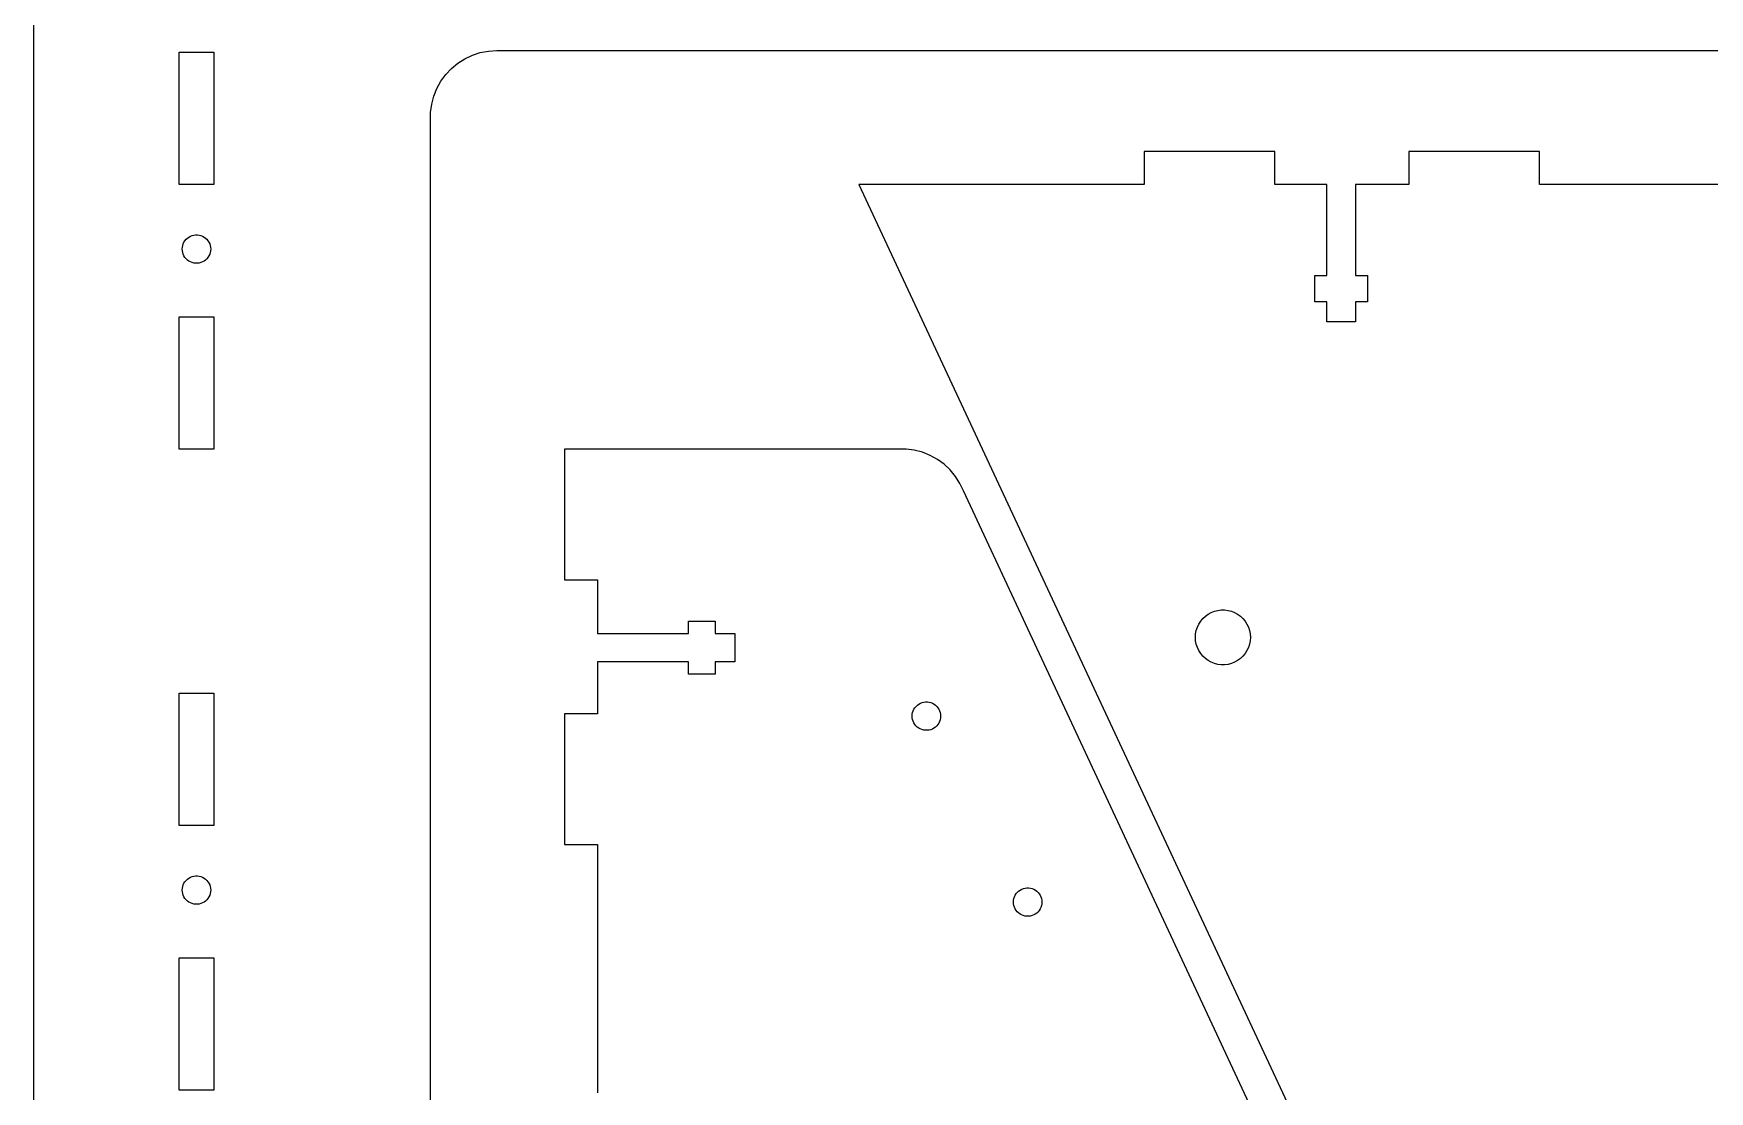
# Model space of a CAD drawing. Header units: metres. Extents: x -400 to 400, y -75 to 435.
# Drawn here: x 10 to 263.3, y 177.7 to 337.6 of the extents above; entities that cross this region are included whole.
import ezdxf

# ---------------------------------------------------------------- set-up
doc = ezdxf.new("R2010")
doc.units = ezdxf.units.M

msp = doc.modelspace()

# ---------------------------------------------------------------- linework, layer by layer
for p, q in [((10, 425), (10, 6)), ((32, 314.75), (32, 334.75)), ((32, 334.75), (37.25, 334.75)), ((37.25, 334.75), (37.25, 314.75)), ((76.3187, 334.298), (77.5131, 334.686)), ((77.5131, 334.686), (78.7467, 334.921)), ((78.7467, 334.921), (80, 335)), ((80, 335), (330, 335)), ((72.2949, 331.374), (73.1545, 332.29)), ((73.1545, 332.29), (74.1221, 333.09)), ((74.1221, 333.09), (75.1824, 333.763)), ((75.1824, 333.763), (76.3187, 334.298)), ((70.9517, 329.258), (71.5567, 330.358)), ((71.5567, 330.358), (72.2949, 331.374)), ((70.0197, 325.628), (70.1771, 326.874)), ((70.1771, 326.874), (70.4894, 328.09)), ((70.4894, 328.09), (70.9517, 329.258)), ((70, 61.25), (70, 325)), ((70, 325), (70.0197, 325)), ((70.0197, 325), (70.0197, 325.628)), ((197.625, 319.75), (177.875, 319.75)), ((177.875, 319.75), (177.875, 314.75)), ((197.625, 314.75), (197.625, 319.75)), ((237.625, 319.75), (217.875, 319.75)), ((217.875, 319.75), (217.875, 314.75)), ((237.625, 314.75), (237.625, 319.75)), ((37.25, 314.75), (32, 314.75)), ((177.875, 314.75), (134.75, 314.75)), ((134.75, 314.75), (259.464, 47.299)), ((205.475, 314.75), (197.625, 314.75)), ((205.475, 301), (205.475, 314.75)), ((217.875, 314.75), (209.775, 314.75)), ((209.775, 314.75), (209.775, 301)), ((314.75, 314.75), (237.625, 314.75)), ((33.0577, 306.472), (33.2545, 306.657)), ((33.2545, 306.657), (33.473, 306.815)), ((33.473, 306.815), (33.7096, 306.945)), ((33.7096, 306.945), (33.9606, 307.045)), ((33.9606, 307.045), (34.2221, 307.112)), ((34.2221, 307.112), (34.49, 307.146)), ((34.49, 307.146), (34.76, 307.146)), ((34.76, 307.146), (35.0279, 307.112)), ((35.0279, 307.112), (35.2894, 307.045)), ((35.2894, 307.045), (35.5404, 306.945)), ((35.5404, 306.945), (35.777, 306.815)), ((35.777, 306.815), (35.9955, 306.657)), ((35.9955, 306.657), (36.1923, 306.472)), ((32.475, 305), (32.492, 305.269)), ((32.492, 304.731), (32.475, 305)), ((32.492, 305.269), (32.5426, 305.535)), ((32.5426, 304.465), (32.492, 304.731)), ((32.5426, 305.535), (32.626, 305.791)), ((32.626, 304.209), (32.5426, 304.465)), ((32.626, 305.791), (32.741, 306.036)), ((32.741, 303.964), (32.626, 304.209)), ((32.741, 306.036), (32.8856, 306.264)), ((32.8856, 303.736), (32.741, 303.964)), ((32.8856, 306.264), (33.0577, 306.472)), ((36.1923, 306.472), (36.3644, 306.264)), ((36.3644, 306.264), (36.509, 306.036)), ((36.509, 303.964), (36.3644, 303.736)), ((36.509, 306.036), (36.624, 305.791)), ((36.624, 304.209), (36.509, 303.964)), ((36.624, 305.791), (36.7074, 305.535)), ((36.7074, 304.465), (36.624, 304.209)), ((36.7074, 305.535), (36.758, 305.269)), ((36.758, 304.731), (36.7074, 304.465)), ((36.758, 305.269), (36.775, 305)), ((36.775, 305), (36.758, 304.731)), ((33.0577, 303.528), (32.8856, 303.736)), ((33.2545, 303.343), (33.0577, 303.528)), ((33.473, 303.185), (33.2545, 303.343)), ((33.7096, 303.055), (33.473, 303.185)), ((33.9606, 302.955), (33.7096, 303.055)), ((34.2221, 302.888), (33.9606, 302.955)), ((34.49, 302.854), (34.2221, 302.888)), ((34.76, 302.854), (34.49, 302.854)), ((35.0279, 302.888), (34.76, 302.854)), ((35.2894, 302.955), (35.0279, 302.888)), ((35.5404, 303.055), (35.2894, 302.955)), ((35.777, 303.185), (35.5404, 303.055)), ((35.9955, 303.343), (35.777, 303.185)), ((36.1923, 303.528), (35.9955, 303.343)), ((36.3644, 303.736), (36.1923, 303.528)), ((203.625, 297), (203.625, 301)), ((203.625, 301), (205.475, 301)), ((209.775, 301), (211.625, 301)), ((211.625, 301), (211.625, 297)), ((205.475, 297), (203.625, 297)), ((205.475, 294), (205.475, 297)), ((211.625, 297), (209.775, 297)), ((209.775, 297), (209.775, 294)), ((32, 274.75), (32, 294.75)), ((32, 294.75), (37.25, 294.75)), ((37.25, 294.75), (37.25, 274.75)), ((209.775, 294), (205.475, 294)), ((37.25, 274.75), (32, 274.75)), ((141.866, 274.75), (90.25, 274.75)), ((90.25, 274.75), (90.25, 255)), ((143.112, 274.593), (141.866, 274.75)), ((144.328, 274.28), (143.112, 274.593)), ((145.496, 273.818), (144.328, 274.28)), ((146.596, 273.213), (145.496, 273.818)), ((147.612, 272.475), (146.596, 273.213)), ((148.527, 271.615), (147.612, 272.475)), ((149.328, 270.648), (148.527, 271.615)), ((150.001, 269.587), (149.328, 270.648)), ((150.536, 268.451), (150.001, 269.587)), ((275.25, 1), (150.536, 268.451)), ((90.25, 255), (95.25, 255)), ((95.25, 255), (95.25, 246.9)), ((109, 246.9), (109, 248.75)), ((109, 248.75), (113, 248.75)), ((113, 248.75), (113, 246.9)), ((185.891, 247.84), (186.113, 248.312)), ((186.113, 248.312), (186.393, 248.752)), ((186.393, 248.752), (186.725, 249.153)), ((186.725, 249.153), (187.105, 249.51)), ((187.105, 249.51), (187.526, 249.816)), ((187.526, 249.816), (187.983, 250.068)), ((187.983, 250.068), (188.468, 250.259)), ((188.468, 250.259), (188.972, 250.389)), ((188.972, 250.389), (189.489, 250.454)), ((189.489, 250.454), (190.011, 250.454)), ((190.011, 250.454), (190.528, 250.389)), ((190.528, 250.389), (191.032, 250.259)), ((191.032, 250.259), (191.517, 250.068)), ((191.517, 250.068), (191.974, 249.816)), ((191.974, 249.816), (192.395, 249.51)), ((192.395, 249.51), (192.775, 249.153)), ((192.775, 249.153), (193.107, 248.752)), ((193.107, 248.752), (193.387, 248.312)), ((193.387, 248.312), (193.609, 247.84)), ((95.25, 246.9), (109, 246.9)), ((113, 246.9), (116, 246.9)), ((116, 246.9), (116, 242.6)), ((185.6, 246.312), (185.633, 246.833)), ((185.633, 245.792), (185.6, 246.312)), ((185.633, 246.833), (185.73, 247.345)), ((185.73, 245.28), (185.633, 245.792)), ((185.73, 247.345), (185.891, 247.84)), ((193.609, 247.84), (193.77, 247.345)), ((193.77, 247.345), (193.867, 246.833)), ((193.867, 245.792), (193.77, 245.28)), ((193.867, 246.833), (193.9, 246.312)), ((193.9, 246.312), (193.867, 245.792)), ((185.891, 244.785), (185.73, 245.28)), ((186.113, 244.313), (185.891, 244.785)), ((186.393, 243.873), (186.113, 244.313)), ((186.725, 243.472), (186.393, 243.873)), ((187.105, 243.115), (186.725, 243.472)), ((192.775, 243.472), (192.395, 243.115)), ((193.107, 243.873), (192.775, 243.472)), ((193.387, 244.313), (193.107, 243.873)), ((193.609, 244.785), (193.387, 244.313)), ((193.77, 245.28), (193.609, 244.785)), ((109, 242.6), (95.25, 242.6)), ((95.25, 242.6), (95.25, 234.75)), ((109, 240.75), (109, 242.6)), ((113, 240.75), (109, 240.75)), ((116, 242.6), (113, 242.6)), ((113, 242.6), (113, 240.75)), ((187.526, 242.809), (187.105, 243.115)), ((187.983, 242.557), (187.526, 242.809)), ((188.468, 242.366), (187.983, 242.557)), ((188.972, 242.236), (188.468, 242.366)), ((189.489, 242.171), (188.972, 242.236)), ((190.011, 242.171), (189.489, 242.171)), ((190.528, 242.236), (190.011, 242.171)), ((191.032, 242.366), (190.528, 242.236)), ((191.517, 242.557), (191.032, 242.366)), ((191.974, 242.809), (191.517, 242.557)), ((192.395, 243.115), (191.974, 242.809)), ((32, 217.875), (32, 237.875)), ((32, 237.875), (37.25, 237.875)), ((37.25, 237.875), (37.25, 217.875)), ((143.063, 235.457), (143.209, 235.685)), ((143.209, 235.685), (143.382, 235.892)), ((143.382, 235.892), (143.58, 236.076)), ((143.58, 236.076), (143.799, 236.234)), ((143.799, 236.234), (144.036, 236.363)), ((144.036, 236.363), (144.287, 236.462)), ((144.287, 236.462), (144.549, 236.528)), ((144.549, 236.528), (144.817, 236.561)), ((144.817, 236.561), (145.087, 236.559)), ((145.087, 236.559), (145.355, 236.525)), ((145.355, 236.525), (145.616, 236.456)), ((145.616, 236.456), (145.867, 236.356)), ((145.867, 236.356), (146.103, 236.225)), ((146.103, 236.225), (146.32, 236.066)), ((146.32, 236.066), (146.516, 235.88)), ((146.516, 235.88), (146.688, 235.671)), ((146.688, 235.671), (146.832, 235.443)), ((95.25, 234.75), (90.25, 234.75)), ((90.25, 234.75), (90.25, 215)), ((142.794, 234.423), (142.812, 234.692)), ((142.809, 234.153), (142.794, 234.423)), ((142.859, 233.888), (142.809, 234.153)), ((142.812, 234.692), (142.863, 234.957)), ((142.941, 233.631), (142.859, 233.888)), ((142.863, 234.957), (142.948, 235.214)), ((143.055, 233.386), (142.941, 233.631)), ((142.948, 235.214), (143.063, 235.457)), ((143.199, 233.157), (143.055, 233.386)), ((143.37, 232.949), (143.199, 233.157)), ((146.678, 233.144), (146.505, 232.936)), ((146.823, 233.371), (146.678, 233.144)), ((146.939, 233.615), (146.823, 233.371)), ((146.832, 235.443), (146.946, 235.198)), ((147.024, 233.871), (146.939, 233.615)), ((146.946, 235.198), (147.028, 234.941)), ((147.075, 234.136), (147.024, 233.871)), ((147.028, 234.941), (147.078, 234.675)), ((147.093, 234.406), (147.075, 234.136)), ((147.078, 234.675), (147.093, 234.406)), ((143.567, 232.763), (143.37, 232.949)), ((143.784, 232.603), (143.567, 232.763)), ((144.02, 232.472), (143.784, 232.603)), ((144.271, 232.372), (144.02, 232.472)), ((144.532, 232.304), (144.271, 232.372)), ((144.8, 232.269), (144.532, 232.304)), ((145.07, 232.268), (144.8, 232.269)), ((145.338, 232.301), (145.07, 232.268)), ((145.6, 232.367), (145.338, 232.301)), ((145.851, 232.465), (145.6, 232.367)), ((146.088, 232.594), (145.851, 232.465)), ((146.307, 232.752), (146.088, 232.594)), ((146.505, 232.936), (146.307, 232.752)), ((37.25, 217.875), (32, 217.875)), ((90.25, 215), (95.25, 215)), ((95.25, 215), (95.25, 177.5)), ((33.9606, 210.17), (34.2221, 210.237)), ((34.2221, 210.237), (34.49, 210.271)), ((34.49, 210.271), (34.76, 210.271)), ((34.76, 210.271), (35.0279, 210.237)), ((35.0279, 210.237), (35.2894, 210.17)), ((32.475, 208.125), (32.492, 208.394)), ((32.492, 207.856), (32.475, 208.125)), ((32.492, 208.394), (32.5426, 208.66)), ((32.5426, 207.59), (32.492, 207.856)), ((32.5426, 208.66), (32.626, 208.916)), ((32.626, 208.916), (32.741, 209.161)), ((32.741, 209.161), (32.8856, 209.389)), ((32.8856, 209.389), (33.0577, 209.597)), ((33.0577, 209.597), (33.2545, 209.782)), ((33.2545, 209.782), (33.473, 209.94)), ((33.473, 209.94), (33.7096, 210.07)), ((33.7096, 210.07), (33.9606, 210.17)), ((35.2894, 210.17), (35.5404, 210.07)), ((35.5404, 210.07), (35.777, 209.94)), ((35.777, 209.94), (35.9955, 209.782)), ((35.9955, 209.782), (36.1923, 209.597)), ((36.1923, 209.597), (36.3644, 209.389)), ((36.3644, 209.389), (36.509, 209.161)), ((36.509, 209.161), (36.624, 208.916)), ((36.624, 208.916), (36.7074, 208.66)), ((36.7074, 208.66), (36.758, 208.394)), ((36.758, 207.856), (36.7074, 207.59)), ((36.758, 208.394), (36.775, 208.125)), ((36.775, 208.125), (36.758, 207.856)), ((158.516, 207.583), (158.688, 207.79)), ((158.688, 207.79), (158.886, 207.974)), ((158.886, 207.974), (159.105, 208.132)), ((159.105, 208.132), (159.342, 208.261)), ((159.342, 208.261), (159.594, 208.36)), ((159.594, 208.36), (159.855, 208.426)), ((159.855, 208.426), (160.123, 208.459)), ((160.123, 208.459), (160.393, 208.458)), ((160.393, 208.458), (160.661, 208.423)), ((160.661, 208.423), (160.922, 208.355)), ((160.922, 208.355), (161.173, 208.254)), ((161.173, 208.254), (161.409, 208.123)), ((161.409, 208.123), (161.627, 207.964)), ((161.627, 207.964), (161.823, 207.778)), ((161.823, 207.778), (161.994, 207.569)), ((32.626, 207.334), (32.5426, 207.59)), ((32.741, 207.089), (32.626, 207.334)), ((32.8856, 206.861), (32.741, 207.089)), ((33.0577, 206.653), (32.8856, 206.861)), ((33.2545, 206.468), (33.0577, 206.653)), ((33.473, 206.31), (33.2545, 206.468)), ((33.7096, 206.18), (33.473, 206.31)), ((33.9606, 206.08), (33.7096, 206.18)), ((34.2221, 206.013), (33.9606, 206.08)), ((34.49, 205.979), (34.2221, 206.013)), ((34.76, 205.979), (34.49, 205.979)), ((35.0279, 206.013), (34.76, 205.979)), ((35.2894, 206.08), (35.0279, 206.013)), ((35.5404, 206.18), (35.2894, 206.08)), ((35.777, 206.31), (35.5404, 206.18)), ((35.9955, 206.468), (35.777, 206.31)), ((36.1923, 206.653), (35.9955, 206.468)), ((36.3644, 206.861), (36.1923, 206.653)), ((36.509, 207.089), (36.3644, 206.861)), ((36.624, 207.334), (36.509, 207.089)), ((36.7074, 207.59), (36.624, 207.334)), ((158.1, 206.321), (158.118, 206.59)), ((158.116, 206.051), (158.1, 206.321)), ((158.165, 205.786), (158.116, 206.051)), ((158.118, 206.59), (158.17, 206.855)), ((158.248, 205.529), (158.165, 205.786)), ((158.17, 206.855), (158.254, 207.112)), ((158.362, 205.284), (158.248, 205.529)), ((158.254, 207.112), (158.37, 207.356)), ((158.506, 205.056), (158.362, 205.284)), ((158.37, 207.356), (158.516, 207.583)), ((162.13, 205.269), (161.984, 205.042)), ((161.994, 207.569), (162.138, 207.341)), ((162.246, 205.513), (162.13, 205.269)), ((162.138, 207.341), (162.252, 207.096)), ((162.33, 205.77), (162.246, 205.513)), ((162.252, 207.096), (162.335, 206.839)), ((162.382, 206.035), (162.33, 205.77)), ((162.335, 206.839), (162.384, 206.574)), ((162.4, 206.304), (162.382, 206.035)), ((162.384, 206.574), (162.4, 206.304)), ((158.677, 204.847), (158.506, 205.056)), ((158.873, 204.661), (158.677, 204.847)), ((159.091, 204.502), (158.873, 204.661)), ((159.327, 204.371), (159.091, 204.502)), ((159.578, 204.27), (159.327, 204.371)), ((159.839, 204.202), (159.578, 204.27)), ((160.107, 204.167), (159.839, 204.202)), ((160.377, 204.166), (160.107, 204.167)), ((160.645, 204.199), (160.377, 204.166)), ((160.906, 204.265), (160.645, 204.199)), ((161.158, 204.364), (160.906, 204.265)), ((161.395, 204.493), (161.158, 204.364)), ((161.614, 204.651), (161.395, 204.493)), ((161.812, 204.835), (161.614, 204.651)), ((161.984, 205.042), (161.812, 204.835)), ((32, 177.875), (32, 197.875)), ((32, 197.875), (37.25, 197.875)), ((37.25, 197.875), (37.25, 177.875)), ((37.25, 177.875), (32, 177.875))]:
    msp.add_line(p, q)

doc.saveas('drawing.dxf')
